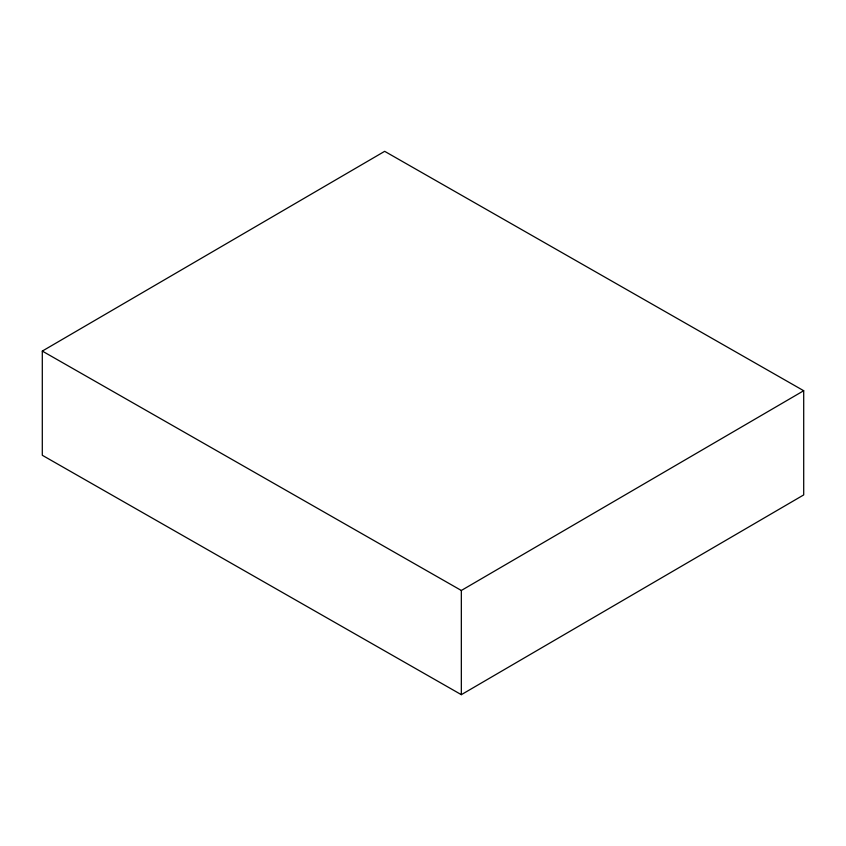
<?xml version="1.0" encoding="UTF-8"?>
<svg xmlns="http://www.w3.org/2000/svg" width="846" height="846" viewBox="0 0 846 846"><rect width="100%" height="100%" fill="white"/><g stroke="black" fill="none" stroke-linecap="round" stroke-linejoin="round"><path stroke-width="1.27" d="M42.3 351.079L384.666 151.328L803.7 390.725L803.7 494.921L461.334 694.672L42.3 455.275L42.3 351.079L461.334 590.476L803.7 390.725M461.334 590.476L461.334 694.672"/></g></svg>
